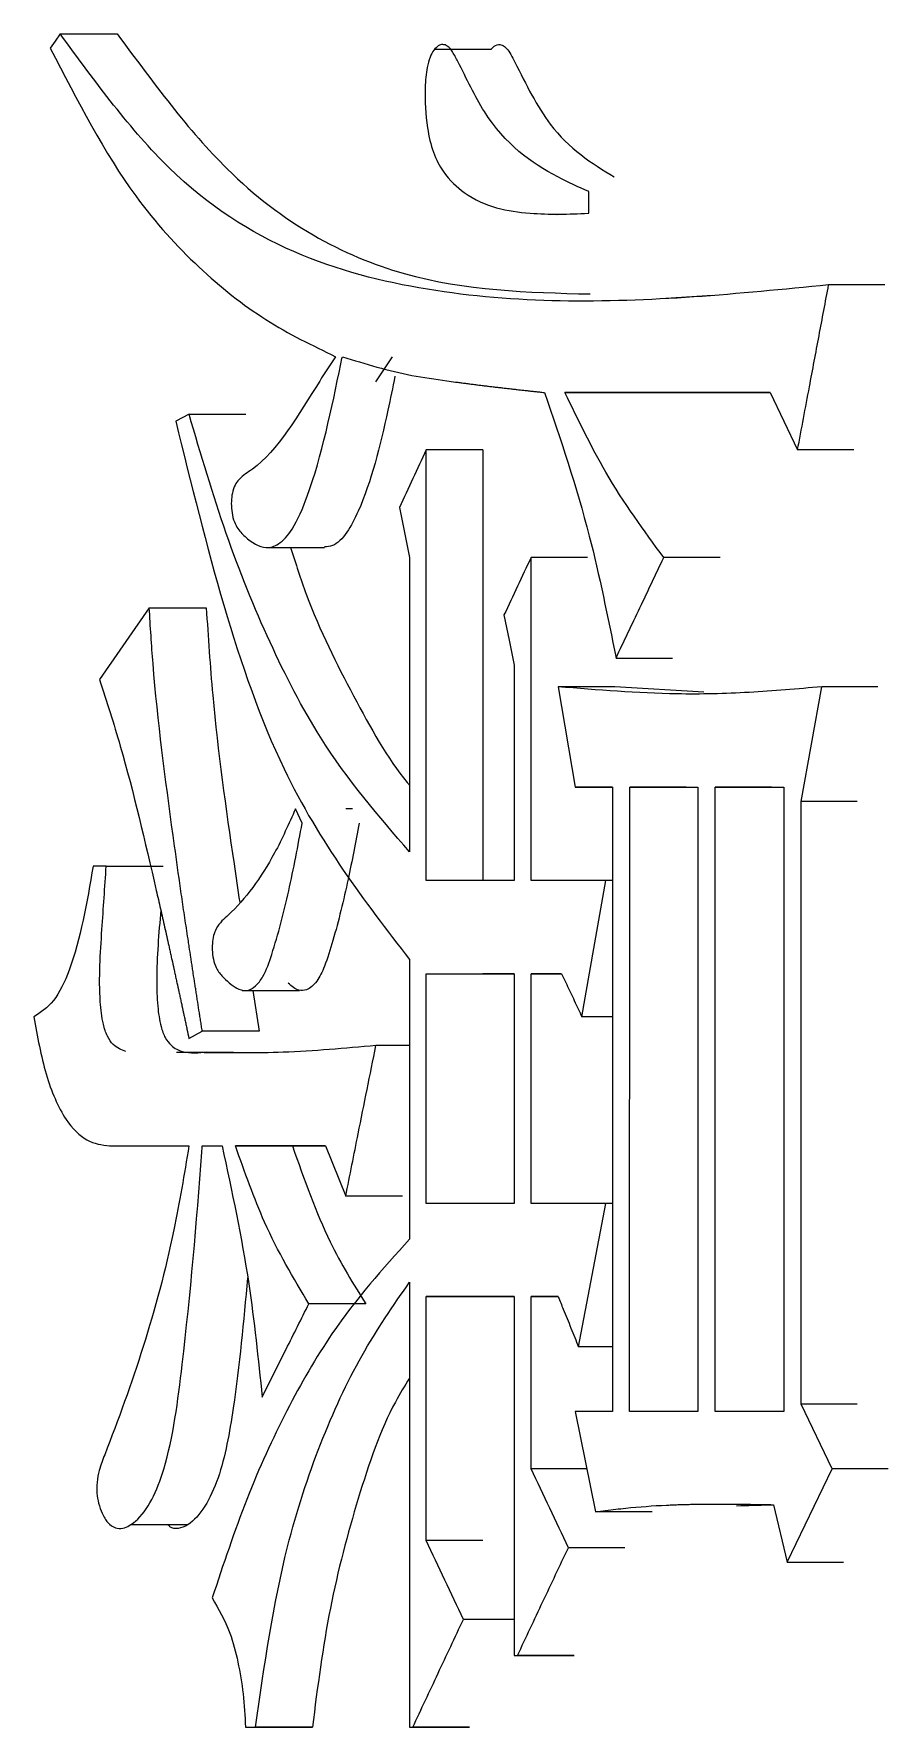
# Model space of a CAD drawing. Header units: millimetres. Extents: x 2063 to 4500, y 825 to 2548.
# Drawn here: x 3148.425 to 3149.714, y 1521.488 to 1524.041 of the extents above; entities that cross this region are included whole.
import ezdxf

# ---------------------------------------------------------------- set-up
doc = ezdxf.new("R2010")
doc.units = ezdxf.units.MM

msp = doc.modelspace()

# ---------------------------------------------------------------- linework, layer by layer
at = {"color": 7, "linetype": 'Continuous', "lineweight": 25}
for p, q in [((3148.4646, 1524.0407), (3148.5508, 1524.0407)), ((3149.1147, 1524.0171), (3149.0287, 1524.0171)), ((3149.2621, 1523.7704), (3149.2621, 1523.8029)), ((3149.2141, 1523.7686), (3149.2146, 1523.7686)), ((3149.3786, 1523.6424), (3149.4486, 1523.6466)), ((3149.7086, 1523.6623), (3149.6239, 1523.6623)), ((3148.941, 1523.5162), (3148.9659, 1523.5541)), ((3149.2262, 1523.5), (3149.5355, 1523.5)), ((3149.3114, 1523.5), (3149.2262, 1523.5)), ((3149.5355, 1523.5), (3149.3114, 1523.5)), ((3149.5355, 1523.5), (3149.5771, 1523.4135)), ((3148.6591, 1523.4675), (3148.6391, 1523.4567)), ((3149.017, 1522.7644), (3149.017, 1523.4134)), ((3149.1025, 1523.4134), (3149.1025, 1522.7644)), ((3149.6618, 1523.4135), (3149.5771, 1523.4135)), ((3148.777, 1523.2662), (3148.8633, 1523.2662)), ((3148.9917, 1523.2512), (3148.9916, 1522.8077)), ((3149.175, 1522.7644), (3149.175, 1523.2512)), ((3149.2603, 1523.2512), (3149.175, 1523.2512)), ((3148.5991, 1523.1755), (3148.5243, 1523.0673)), ((3148.5991, 1523.1755), (3148.6851, 1523.1755)), ((3149.1495, 1523.0889), (3149.1495, 1522.7644)), ((3149.3032, 1523.0997), (3149.3883, 1523.0997)), ((3149.216, 1523.0565), (3149.2416, 1522.905)), ((3149.3012, 1523.0565), (3149.216, 1523.0565)), ((3149.4356, 1523.0483), (3149.3012, 1523.0565)), ((3149.5823, 1522.8834), (3149.6135, 1523.0565)), ((3149.6981, 1523.0565), (3149.6135, 1523.0565)), ((3149.2416, 1522.905), (3149.298, 1522.905)), ((3149.298, 1522.905), (3149.2416, 1522.905)), ((3149.298, 1522.905), (3149.298, 1521.9639)), ((3149.3237, 1521.9639), (3149.3238, 1522.905)), ((3149.3238, 1522.905), (3149.4268, 1522.905)), ((3149.4088, 1522.905), (3149.3238, 1522.905)), ((3149.4088, 1522.905), (3149.4268, 1522.905)), ((3149.4268, 1522.905), (3149.4268, 1521.9639)), ((3149.4527, 1522.905), (3149.5563, 1522.905)), ((3149.4527, 1521.9639), (3149.4527, 1522.905)), ((3149.5376, 1522.905), (3149.4527, 1522.905)), ((3149.5376, 1522.905), (3149.5563, 1522.905)), ((3149.5563, 1522.905), (3149.5563, 1521.9639)), ((3148.8298, 1522.8509), (3148.8198, 1522.8725)), ((3148.9055, 1522.8725), (3148.8955, 1522.8725)), ((3149.5823, 1521.9748), (3149.5823, 1522.8834)), ((3149.667, 1522.8834), (3149.5823, 1522.8834)), ((3148.5342, 1522.786), (3148.5144, 1522.786)), ((3148.5342, 1522.786), (3148.6203, 1522.786)), ((3149.1495, 1522.7644), (3149.017, 1522.7644)), ((3149.2878, 1522.7644), (3149.175, 1522.7644)), ((3149.298, 1522.7644), (3149.2878, 1522.7644)), ((3148.9916, 1522.6454), (3148.9916, 1522.2235)), ((3149.017, 1522.6238), (3149.1495, 1522.6238)), ((3149.017, 1522.2776), (3149.017, 1522.6238)), ((3149.017, 1522.6238), (3149.1025, 1522.6238)), ((3149.1495, 1522.6238), (3149.1025, 1522.6238)), ((3149.1495, 1522.6238), (3149.1495, 1522.2776)), ((3149.175, 1522.6238), (3149.2211, 1522.6238)), ((3149.175, 1522.2776), (3149.175, 1522.6238)), ((3149.2211, 1522.6238), (3149.175, 1522.6238)), ((3148.7394, 1522.5986), (3148.8258, 1522.5986)), ((3148.7555, 1522.5986), (3148.765, 1522.5372)), ((3149.298, 1522.5589), (3149.2518, 1522.5589)), ((3148.659, 1522.5264), (3148.6791, 1522.5372)), ((3148.765, 1522.5372), (3148.6791, 1522.5372)), ((3148.9916, 1522.5156), (3148.941, 1522.5156)), ((3148.726, 1522.505), (3148.6624, 1522.505)), ((3148.5392, 1522.3642), (3148.659, 1522.3642)), ((3148.5392, 1522.3642), (3148.6254, 1522.3642)), ((3148.679, 1522.3642), (3148.7091, 1522.3642)), ((3148.6791, 1522.3642), (3148.7091, 1522.3642)), ((3148.7292, 1522.3642), (3148.8651, 1522.3642)), ((3148.8151, 1522.3642), (3148.7292, 1522.3642)), ((3148.8651, 1522.3642), (3148.8151, 1522.3642)), ((3148.8651, 1522.3642), (3148.8954, 1522.2884)), ((3148.9811, 1522.2884), (3148.8954, 1522.2884)), ((3149.1495, 1522.2776), (3149.017, 1522.2776)), ((3149.2878, 1522.2776), (3149.175, 1522.2776)), ((3149.298, 1522.2776), (3149.2878, 1522.2776)), ((3148.9916, 1522.1586), (3148.9916, 1521.488)), ((3149.017, 1522.137), (3149.1495, 1522.137)), ((3149.017, 1521.7692), (3149.017, 1522.137)), ((3149.1025, 1522.137), (3149.017, 1522.137)), ((3149.1495, 1522.137), (3149.1025, 1522.137)), ((3149.1495, 1522.137), (3149.1495, 1521.5961)), ((3149.175, 1522.137), (3149.216, 1522.137)), ((3149.175, 1521.8774), (3149.175, 1522.137)), ((3149.216, 1522.137), (3149.175, 1522.137)), ((3149.298, 1522.0613), (3149.2467, 1522.0613)), ((3149.2416, 1521.9639), (3149.2724, 1521.8125)), ((3149.298, 1521.9639), (3149.2416, 1521.9639)), ((3149.4268, 1521.9639), (3149.3237, 1521.9639)), ((3149.5563, 1521.9639), (3149.4527, 1521.9639)), ((3149.6291, 1521.8774), (3149.5823, 1521.9748)), ((3149.667, 1521.9748), (3149.5823, 1521.9748)), ((3149.2592, 1521.8774), (3149.175, 1521.8774)), ((3149.5615, 1521.7368), (3149.6291, 1521.8774)), ((3149.7137, 1521.8774), (3149.6291, 1521.8774)), ((3149.3575, 1521.8125), (3149.2724, 1521.8125)), ((3149.5407, 1521.8233), (3149.5615, 1521.7368)), ((3148.5712, 1521.7935), (3148.6579, 1521.7936)), ((3149.1025, 1521.7692), (3149.017, 1521.7692)), ((3149.3165, 1521.7584), (3149.2313, 1521.7584)), ((3149.5615, 1521.7368), (3149.6462, 1521.7368)), ((3149.1495, 1521.6502), (3149.073, 1521.6502)), ((3149.1495, 1521.5961), (3149.1546, 1521.5961)), ((3149.1495, 1521.5961), (3149.2348, 1521.5961)), ((3149.2399, 1521.5961), (3149.1546, 1521.5961)), ((3149.2348, 1521.5961), (3149.2399, 1521.5961)), ((3148.7443, 1521.488), (3148.7593, 1521.488)), ((3148.7443, 1521.488), (3148.8301, 1521.488)), ((3148.9916, 1521.488), (3148.9967, 1521.488)), ((3148.9916, 1521.488), (3149.0772, 1521.488)), ((3149.0822, 1521.488), (3148.9967, 1521.488)), ((3149.0772, 1521.488), (3149.0822, 1521.488))]:
    msp.add_line(p, q, dxfattribs=at)
at = {"color": 7, "linetype": 'Continuous', "lineweight": 25, "flags": 128}
for points in [[(3148.4647, 1524.0408), (3148.4572, 1524.03), (3148.4498, 1524.0192)], [(3148.6591, 1523.4675), (3148.6945, 1523.4675), (3148.7198, 1523.4675), (3148.745, 1523.4675)], [(3149.1025, 1523.4134), (3149.0812, 1523.4134), (3149.0598, 1523.4134), (3149.0384, 1523.4134), (3149.017, 1523.4134)], [(3148.9764, 1523.3269), (3148.984, 1523.289), (3148.9917, 1523.2512)], [(3149.4602, 1523.2512), (3149.4388, 1523.2512), (3149.4173, 1523.2512), (3149.3753, 1523.2512)], [(3149.1342, 1523.1647), (3149.1418, 1523.1268), (3149.1495, 1523.0889)], [(3149.2518, 1522.5589), (3149.2698, 1522.6616), (3149.2878, 1522.7644)], [(3149.2467, 1522.0613), (3149.2672, 1522.1695), (3149.2878, 1522.2776)], [(3148.8452, 1521.488), (3148.8166, 1521.488), (3148.788, 1521.488), (3148.7593, 1521.488)], [(3148.8301, 1521.488), (3148.8352, 1521.488), (3148.8385, 1521.488), (3148.8418, 1521.488), (3148.8452, 1521.488)]]:
    msp.add_lwpolyline(points, dxfattribs=at)
at = {"color": 7, "linetype": 'Continuous', "lineweight": 25}
for points, knots in [([(3149.6239, 1523.6623), (3149.556, 1523.6556), (3149.3523, 1523.6353), (3149.0174, 1523.6327), (3148.6805, 1523.7462), (3148.5181, 1523.9678), (3148.4646, 1524.0407)], [0, 0, 0, 0, 0.166223, 0.498407, 0.834985, 1, 1, 1, 1]), ([(3148.5509, 1524.0407), (3148.6046, 1523.9677), (3148.7344, 1523.7915), (3148.9815, 1523.6558), (3149.1701, 1523.651), (3149.2641, 1523.6486)], [0, 0, 0, 0, 0.261969, 0.631985, 1, 1, 1, 1]), ([(3149.2621, 1523.8029), (3149.2465, 1523.8099), (3149.1913, 1523.8346), (3149.1175, 1523.8875), (3149.0753, 1523.9786), (3149.0574, 1524.0133), (3149.0496, 1524.0227), (3149.0419, 1524.0254), (3149.0348, 1524.0232), (3149.0281, 1524.0166), (3149.0222, 1524.0055), (3149.0169, 1523.9863), (3149.0141, 1523.9498), (3149.0165, 1523.9051), (3149.0266, 1523.8609), (3149.0457, 1523.8255), (3149.0936, 1523.7813), (3149.1694, 1523.7677), (3149.2322, 1523.7687), (3149.2618, 1523.7704), (3149.2621, 1523.7704)], [0, 0, 0, 0, 0.0801741, 0.2833022, 0.3768882, 0.3951622, 0.4106034, 0.4221834, 0.4337475, 0.4459485, 0.4596218, 0.4747566, 0.5015385, 0.5546435, 0.5898789, 0.6251459, 0.6851674, 0.8527528, 0.9985461, 1, 1, 1, 1]), ([(3149.1148, 1524.0169), (3149.115, 1524.0173), (3149.1174, 1524.0215), (3149.1234, 1524.0248), (3149.1314, 1524.0248), (3149.1412, 1524.0168), (3149.1636, 1523.9723), (3149.2088, 1523.8815), (3149.2664, 1523.8461), (3149.3004, 1523.8251)], [0, 0, 0, 0, 0.004285, 0.044915, 0.081169, 0.11319, 0.188589, 0.519994, 1, 1, 1, 1]), ([(3148.4498, 1524.0192), (3148.4908, 1523.94), (3148.558, 1523.8102), (3148.6727, 1523.6859), (3148.7741, 1523.6053), (3148.845, 1523.5711), (3148.8803, 1523.5541)], [0, 0, 0, 0, 0.345608, 0.56562, 0.783503, 1, 1, 1, 1]), ([(3149.5771, 1523.4135), (3149.583, 1523.4452), (3149.5938, 1523.5025), (3149.6094, 1523.5855), (3149.6191, 1523.6367), (3149.6239, 1523.6623)], [0, 0, 0, 0, 0.382595, 0.691297, 1, 1, 1, 1]), ([(3148.8803, 1523.5541), (3148.8722, 1523.5419), (3148.832, 1523.4812), (3148.7873, 1523.4017), (3148.7384, 1523.3742), (3148.7281, 1523.361), (3148.7242, 1523.3491), (3148.7226, 1523.3356), (3148.7231, 1523.3216), (3148.726, 1523.3079), (3148.7328, 1523.2936), (3148.7491, 1523.2768), (3148.7706, 1523.2626), (3148.7959, 1523.2705), (3148.8185, 1523.296), (3148.8553, 1523.3839), (3148.8746, 1523.4782), (3148.8896, 1523.5505), (3148.8904, 1523.5541)], [0, 0, 0, 0, 0.066061, 0.330698, 0.377872, 0.393648, 0.409584, 0.423627, 0.439084, 0.455682, 0.472085, 0.502894, 0.574478, 0.61493, 0.665656, 0.740076, 0.987057, 1, 1, 1, 1]), ([(3148.8904, 1523.5541), (3148.9252, 1523.5433), (3148.9774, 1523.5272), (3149.0348, 1523.5196), (3149.0591, 1523.5162), (3149.0679, 1523.515), (3149.0746, 1523.5141), (3149.0812, 1523.5133), (3149.0878, 1523.5124), (3149.0934, 1523.5117), (3149.0989, 1523.511), (3149.1033, 1523.5105), (3149.1077, 1523.5099), (3149.1122, 1523.5094), (3149.1166, 1523.5089), (3149.1221, 1523.5082), (3149.1266, 1523.5077), (3149.1321, 1523.5071), (3149.1365, 1523.5066), (3149.141, 1523.5061), (3149.1454, 1523.5056), (3149.1498, 1523.505), (3149.1554, 1523.5044), (3149.1598, 1523.5039), (3149.1654, 1523.5033), (3149.1698, 1523.5028), (3149.1753, 1523.5022), (3149.1798, 1523.5017), (3149.1842, 1523.5012), (3149.1891, 1523.5007), (3149.1928, 1523.5003), (3149.1955, 1523.5)], [0, 0, 0, 0, 0.346641, 0.519778, 0.56306, 0.584702, 0.606343, 0.627984, 0.649625, 0.671267, 0.682087, 0.703729, 0.714549, 0.72537, 0.747011, 0.757832, 0.779473, 0.790294, 0.811935, 0.822756, 0.833576, 0.855218, 0.866038, 0.887679, 0.8985, 0.920141, 0.930962, 0.952603, 0.963424, 0.974244, 1, 1, 1, 1]), ([(3148.9698, 1523.5246), (3148.9663, 1523.5076), (3148.9516, 1523.4365), (3148.9305, 1523.3511), (3148.8979, 1523.2877), (3148.8795, 1523.2682), (3148.8674, 1523.2676), (3148.8633, 1523.2674)], [0, 0, 0, 0, 0.158992, 0.663262, 0.79699, 0.931822, 1, 1, 1, 1]), ([(3149.1955, 1523.5), (3149.2195, 1523.4294), (3149.2625, 1523.3028), (3149.2907, 1523.162), (3149.3032, 1523.0997)], [0, 0, 0, 0, 0.557889, 1, 1, 1, 1]), ([(3149.3752, 1523.2512), (3149.3451, 1523.2922), (3149.291, 1523.3658), (3149.2461, 1523.4588), (3149.2262, 1523.5)], [0, 0, 0, 0, 0.556386, 1, 1, 1, 1]), ([(3148.9916, 1522.8077), (3148.9452, 1522.8613), (3148.8682, 1522.9501), (3148.7794, 1523.1216), (3148.7128, 1523.2854), (3148.6771, 1523.4066), (3148.6591, 1523.4675)], [0, 0, 0, 0, 0.333002, 0.552476, 0.774971, 1, 1, 1, 1]), ([(3148.6391, 1523.4567), (3148.6854, 1523.2683), (3148.7669, 1522.9368), (3148.9239, 1522.7332), (3148.9916, 1522.6454)], [0, 0, 0, 0, 0.568507, 1, 1, 1, 1]), ([(3149.017, 1523.4134), (3149.0103, 1523.399), (3148.9967, 1523.3702), (3148.9832, 1523.3413), (3148.9764, 1523.3269)], [0, 0, 0, 0, 0.499999, 1, 1, 1, 1]), ([(3148.8124, 1523.2662), (3148.82, 1523.2424), (3148.8463, 1523.16), (3148.9066, 1523.0427), (3148.9593, 1522.9461), (3148.9905, 1522.9096), (3148.9916, 1522.9082)], [0, 0, 0, 0, 0.167036, 0.578659, 0.984572, 1, 1, 1, 1]), ([(3149.175, 1523.2512), (3149.1682, 1523.2368), (3149.1546, 1523.2079), (3149.141, 1523.1791), (3149.1342, 1523.1647)], [0, 0, 0, 0, 0.499999, 1, 1, 1, 1]), ([(3149.3032, 1523.0997), (3149.3152, 1523.125), (3149.3392, 1523.1755), (3149.3632, 1523.226), (3149.3752, 1523.2512)], [0, 0, 0, 0, 0.500003, 1, 1, 1, 1]), ([(3148.6791, 1522.5372), (3148.6787, 1522.5399), (3148.6778, 1522.5452), (3148.6766, 1522.5531), (3148.6753, 1522.5611), (3148.6737, 1522.5717), (3148.672, 1522.5822), (3148.6704, 1522.5928), (3148.6692, 1522.6008), (3148.6675, 1522.6114), (3148.6659, 1522.622), (3148.6643, 1522.6326), (3148.663, 1522.6405), (3148.6614, 1522.6511), (3148.6598, 1522.6617), (3148.6578, 1522.675), (3148.6558, 1522.6883), (3148.6534, 1522.7042), (3148.6502, 1522.7255), (3148.6471, 1522.7468), (3148.6418, 1522.7841), (3148.6262, 1522.8963), (3148.6081, 1523.0313), (3148.6008, 1523.1474), (3148.5991, 1523.1755)], [0, 0, 0, 0, 0.0126185, 0.025237, 0.0378555, 0.050474, 0.075711, 0.0883295, 0.100948, 0.1135665, 0.1388036, 0.1514221, 0.1640406, 0.1766591, 0.2018961, 0.2145146, 0.2397516, 0.2649886, 0.2902257, 0.3406999, 0.3659369, 0.4668868, 0.8709287, 1, 1, 1, 1]), ([(3148.6851, 1523.1755), (3148.688, 1523.1315), (3148.6965, 1523.0007), (3148.7174, 1522.8541), (3148.7326, 1522.7509), (3148.7355, 1522.7317)], [0, 0, 0, 0, 0.292158, 0.868127, 1, 1, 1, 1]), ([(3148.5243, 1523.0673), (3148.5349, 1523.0341), (3148.5675, 1522.9326), (3148.5949, 1522.8138), (3148.615, 1522.7263), (3148.6192, 1522.7078), (3148.6234, 1522.6893), (3148.627, 1522.6731), (3148.6301, 1522.6592), (3148.6316, 1522.6522), (3148.6337, 1522.6429), (3148.6357, 1522.6336), (3148.6378, 1522.6243), (3148.6393, 1522.6173), (3148.6413, 1522.608), (3148.6434, 1522.5987), (3148.6454, 1522.5894), (3148.6469, 1522.5824), (3148.6489, 1522.5731), (3148.651, 1522.5638), (3148.653, 1522.5544), (3148.6545, 1522.5474), (3148.6565, 1522.5381), (3148.658, 1522.5311), (3148.659, 1522.5264)], [0, 0, 0, 0, 0.194919, 0.596792, 0.647185, 0.672381, 0.697577, 0.74797, 0.760568, 0.773166, 0.785764, 0.81096, 0.823558, 0.836156, 0.848754, 0.873951, 0.886549, 0.899147, 0.911745, 0.936941, 0.949539, 0.962137, 0.974736, 1, 1, 1, 1]), ([(3149.6135, 1523.0565), (3149.577, 1523.0532), (3149.504, 1523.0467), (3149.3712, 1523.0437), (3149.2756, 1523.0516), (3149.216, 1523.0565)], [0, 0, 0, 0, 0.273666, 0.547375, 1, 1, 1, 1]), ([(3148.8198, 1522.8725), (3148.8096, 1522.8497), (3148.7901, 1522.8059), (3148.7556, 1522.7523), (3148.7254, 1522.7172), (3148.7031, 1522.6995), (3148.6959, 1522.6818), (3148.694, 1522.6693), (3148.6941, 1522.6557), (3148.6963, 1522.6418), (3148.7021, 1522.6276), (3148.7151, 1522.6134), (3148.7303, 1522.6007), (3148.7472, 1522.5969), (3148.7598, 1522.6045), (3148.7733, 1522.6218), (3148.7906, 1522.6711), (3148.8105, 1522.7483), (3148.8234, 1522.8165), (3148.8298, 1522.8509)], [0, 0, 0, 0, 0.1174112, 0.2245147, 0.331514, 0.3850988, 0.4015022, 0.4179419, 0.4345933, 0.4539552, 0.4734629, 0.5034573, 0.5658247, 0.597867, 0.6299027, 0.6637876, 0.7181913, 0.8580637, 1, 1, 1, 1]), ([(3148.9156, 1522.8509), (3148.9103, 1522.8225), (3148.8991, 1522.7618), (3148.8812, 1522.6899), (3148.8655, 1522.6378), (3148.8523, 1522.6108), (3148.8382, 1522.5987), (3148.8227, 1522.5973), (3148.8139, 1522.605), (3148.8086, 1522.6096)], [0, 0, 0, 0, 0.252048, 0.537307, 0.665125, 0.75448, 0.84452, 0.907668, 1, 1, 1, 1]), ([(3148.5144, 1522.786), (3148.505, 1522.731), (3148.4921, 1522.6549), (3148.4563, 1522.5791), (3148.4353, 1522.5656), (3148.425, 1522.5589)], [0, 0, 0, 0, 0.572071, 0.789697, 1, 1, 1, 1]), ([(3148.5638, 1522.5064), (3148.5572, 1522.5089), (3148.547, 1522.5127), (3148.5354, 1522.529), (3148.5282, 1522.5513), (3148.522, 1522.606), (3148.5275, 1522.6866), (3148.5321, 1522.7543), (3148.5342, 1522.786)], [0, 0, 0, 0, 0.12079, 0.187477, 0.254407, 0.362664, 0.701018, 1, 1, 1, 1]), ([(3148.6165, 1522.7197), (3148.6135, 1522.6846), (3148.6094, 1522.6366), (3148.6111, 1522.5772), (3148.6153, 1522.547), (3148.6228, 1522.5266), (3148.634, 1522.5127), (3148.6554, 1522.5025), (3148.6738, 1522.5045), (3148.6861, 1522.5059)], [0, 0, 0, 0, 0.3251761, 0.4452445, 0.5439626, 0.607769, 0.6715742, 0.7791974, 1, 1, 1, 1]), ([(3149.2211, 1522.6238), (3149.2236, 1522.6184), (3149.2301, 1522.6049), (3149.2403, 1522.5832), (3149.248, 1522.567), (3149.2518, 1522.5589)], [0, 0, 0, 0, 0.250001, 0.625, 1, 1, 1, 1]), ([(3148.425, 1522.5589), (3148.4304, 1522.5293), (3148.4409, 1522.4711), (3148.4691, 1522.4044), (3148.5043, 1522.3687), (3148.5277, 1522.3657), (3148.5392, 1522.3642)], [0, 0, 0, 0, 0.291567, 0.574035, 0.788626, 1, 1, 1, 1]), ([(3148.941, 1522.5156), (3148.8942, 1522.5114), (3148.8077, 1522.5035), (3148.7074, 1522.5044), (3148.6541, 1522.5051), (3148.6401, 1522.5053)], [0, 0, 0, 0, 0.464001, 0.859611, 1, 1, 1, 1]), ([(3148.8954, 1522.2884), (3148.9017, 1522.3198), (3148.9124, 1522.3734), (3148.9276, 1522.4491), (3148.9365, 1522.4934), (3148.941, 1522.5156)], [0, 0, 0, 0, 0.414509, 0.707253, 1, 1, 1, 1]), ([(3148.659, 1522.3642), (3148.6519, 1522.3216), (3148.6237, 1522.1534), (3148.5702, 1521.9957), (3148.524, 1521.8784), (3148.5199, 1521.8582), (3148.5198, 1521.8407), (3148.5226, 1521.8245), (3148.528, 1521.8089), (3148.5365, 1521.7952), (3148.5476, 1521.7872), (3148.5622, 1521.7871), (3148.5818, 1521.7992), (3148.6041, 1521.8286), (3148.6329, 1521.9058), (3148.6564, 1522.087), (3148.671, 1522.2505), (3148.6788, 1522.3611), (3148.679, 1522.3642)], [0, 0, 0, 0, 0.0991648, 0.3918226, 0.4130465, 0.4272002, 0.4391043, 0.4509682, 0.4644731, 0.480605, 0.4982384, 0.5146996, 0.5433991, 0.5863363, 0.6292669, 0.7524959, 0.9931071, 1, 1, 1, 1]), ([(3148.7091, 1522.3642), (3148.7238, 1522.2957), (3148.7501, 1522.1732), (3148.7635, 1522.043), (3148.7694, 1521.9856)], [0, 0, 0, 0, 0.55855, 1, 1, 1, 1]), ([(3148.8399, 1522.1262), (3148.8165, 1522.1653), (3148.7745, 1522.2358), (3148.7432, 1522.3246), (3148.7292, 1522.3642)], [0, 0, 0, 0, 0.555111, 1, 1, 1, 1]), ([(3148.8151, 1522.3642), (3148.8328, 1522.3139), (3148.8643, 1522.2249), (3148.907, 1522.1561), (3148.9256, 1522.1262)], [0, 0, 0, 0, 0.56494, 1, 1, 1, 1]), ([(3148.9916, 1522.2235), (3148.9515, 1522.179), (3148.885, 1522.1051), (3148.8052, 1521.9666), (3148.7441, 1521.8335), (3148.7108, 1521.7331), (3148.6941, 1521.6827)], [0, 0, 0, 0, 0.333809, 0.553089, 0.775219, 1, 1, 1, 1]), ([(3148.7474, 1522.1654), (3148.7414, 1522.0997), (3148.7319, 1521.9965), (3148.7104, 1521.8769), (3148.6841, 1521.8187), (3148.6621, 1521.794), (3148.6436, 1521.7867), (3148.6328, 1521.7872), (3148.628, 1521.7923), (3148.6269, 1521.7936)], [0, 0, 0, 0, 0.408456, 0.640664, 0.758053, 0.875774, 0.935445, 0.984313, 1, 1, 1, 1]), ([(3148.7593, 1521.488), (3148.7727, 1521.5809), (3148.7947, 1521.7329), (3148.8553, 1521.917), (3148.9176, 1522.0519), (3148.9671, 1522.1232), (3148.9916, 1522.1586)], [0, 0, 0, 0, 0.347456, 0.568585, 0.785979, 1, 1, 1, 1]), ([(3149.216, 1522.137), (3149.2185, 1522.1307), (3149.2249, 1522.1149), (3149.2352, 1522.0897), (3149.2429, 1522.0708), (3149.2467, 1522.0613)], [0, 0, 0, 0, 0.2500006, 0.6249998, 1, 1, 1, 1]), ([(3148.7694, 1521.9855), (3148.7754, 1521.9976), (3148.7875, 1522.0217), (3148.811, 1522.0686), (3148.8285, 1522.1034), (3148.8399, 1522.1262)], [0, 0, 0, 0, 0.25711, 0.51422, 1, 1, 1, 1]), ([(3148.9256, 1522.1262), (3148.9184, 1522.1262), (3148.904, 1522.1262), (3148.8754, 1522.1262), (3148.854, 1522.1262), (3148.8399, 1522.1262)], [0, 0, 0, 0, 0.252509, 0.505009, 1, 1, 1, 1]), ([(3148.9916, 1522.014), (3148.9844, 1522.0023), (3148.9531, 1521.9517), (3148.9126, 1521.8331), (3148.8687, 1521.6691), (3148.853, 1521.5486), (3148.8452, 1521.488)], [0, 0, 0, 0, 0.089873, 0.388521, 0.692316, 1, 1, 1, 1]), ([(3149.2313, 1521.7584), (3149.2219, 1521.7782), (3149.2031, 1521.8179), (3149.1844, 1521.8576), (3149.175, 1521.8774)], [0, 0, 0, 0, 0.5, 1, 1, 1, 1]), ([(3149.2724, 1521.8125), (3149.2825, 1521.8138), (3149.2977, 1521.8159), (3149.3333, 1521.8199), (3149.3614, 1521.8219), (3149.3869, 1521.823), (3149.3946, 1521.8233), (3149.4022, 1521.8236), (3149.4099, 1521.8238), (3149.4176, 1521.8239), (3149.4252, 1521.8241), (3149.4329, 1521.8242), (3149.4432, 1521.8243), (3149.4534, 1521.8243), (3149.4636, 1521.8243), (3149.4713, 1521.8242), (3149.4777, 1521.8242), (3149.4829, 1521.8242), (3149.488, 1521.8241), (3149.4931, 1521.8241), (3149.4983, 1521.824), (3149.5021, 1521.8239), (3149.506, 1521.8239), (3149.5098, 1521.8238), (3149.5137, 1521.8238), (3149.5175, 1521.8237), (3149.5214, 1521.8236), (3149.5252, 1521.8236), (3149.5291, 1521.8235), (3149.5342, 1521.8234), (3149.5381, 1521.8234), (3149.5407, 1521.8233)], [0, 0, 0, 0, 0.114246, 0.171369, 0.39989, 0.428452, 0.457013, 0.485575, 0.514136, 0.542697, 0.571259, 0.59982, 0.628382, 0.685505, 0.714066, 0.742627, 0.771189, 0.785469, 0.79975, 0.828312, 0.842592, 0.856873, 0.871154, 0.885434, 0.899715, 0.913996, 0.928276, 0.942557, 0.956838, 0.971119, 1, 1, 1, 1]), ([(3149.4851, 1521.8217), (3149.5015, 1521.8223), (3149.5197, 1521.8229), (3149.5389, 1521.8231), (3149.5408, 1521.8231)], [0, 0, 0, 0, 0.900372, 1, 1, 1, 1]), ([(3149.073, 1521.6502), (3149.0636, 1521.6701), (3149.045, 1521.7097), (3149.0263, 1521.7494), (3149.017, 1521.7692)], [0, 0, 0, 0, 0.5, 1, 1, 1, 1]), ([(3149.1546, 1521.5961), (3149.1674, 1521.6232), (3149.1929, 1521.6773), (3149.2185, 1521.7314), (3149.2313, 1521.7584)], [0, 0, 0, 0, 0.499999, 1, 1, 1, 1]), ([(3148.6941, 1521.6827), (3148.7037, 1521.6661), (3148.7198, 1521.6386), (3148.7334, 1521.5862), (3148.7415, 1521.5383), (3148.7433, 1521.5048), (3148.7443, 1521.488)], [0, 0, 0, 0, 0.330678, 0.55099, 0.77457, 1, 1, 1, 1]), ([(3148.9967, 1521.488), (3149.0094, 1521.515), (3149.0348, 1521.5691), (3149.0602, 1521.6232), (3149.073, 1521.6502)], [0, 0, 0, 0, 0.499999, 1, 1, 1, 1])]:
    msp.add_open_spline(points, degree=3, knots=knots, dxfattribs=at)

doc.saveas('drawing.dxf')
